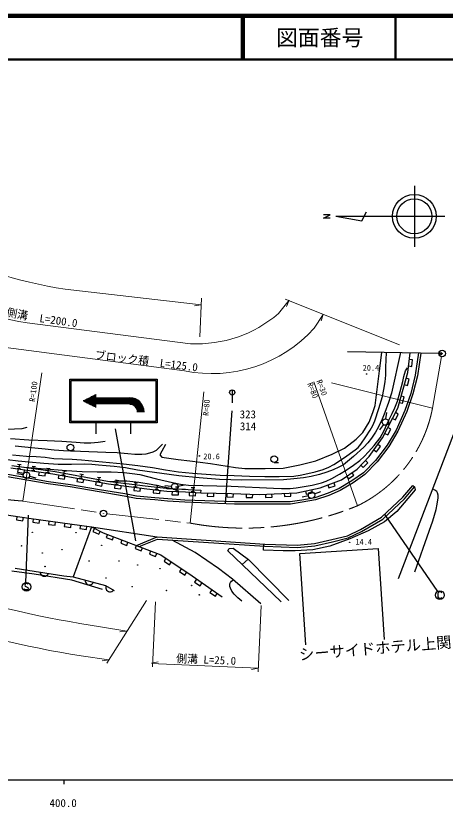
# Model space of a CAD drawing. Units: millimetres, scale not verified. Extents: x 40000 to 680000, y 20000 to 380000.
# Drawn here: x 457002 to 555362, y 198715 to 380000 of the extents above; entities that cross this region are included whole.
import ezdxf
from ezdxf.enums import TextEntityAlignment as Align

# ---------------------------------------------------------------- set-up
doc = ezdxf.new("R2010")
doc.units = ezdxf.units.MM
doc.header["$LTSCALE"] = 1000
doc.header["$PDMODE"] = 32
doc.header["$PDSIZE"] = 500
doc.linetypes.add('CHAIN', pattern=[18.5, 12, -1.5, 3.5, -1.5])
for name, color, linetype, lineweight in [('M-BGD', 7, 'Continuous', 25), ('M-BGD-EXST', 7, 'Continuous', 25), ('M-BMK', 2, 'CHAIN', 13), ('M-BMK-OTRS', 5, 'Continuous', 25), ('M-BMK-SRVR', 3, 'Continuous', 25), ('M-STR-HTXT', 7, 'Continuous', 13), ('M-STR-STRC', 7, 'Continuous', 25), ('M-TTL', 2, 'Continuous', 140), ('M-TTL-BAND', 7, 'Continuous', 25), ('M-TTL-LINE', 7, 'Continuous', 50)]:
    doc.layers.add(name, color=color, linetype=linetype, lineweight=lineweight)
doc.layers.add('M-OTRS', color=6, linetype='Continuous')
doc.layers.add('M-TTL-TXT', color=7, linetype='Continuous')
doc.styles.add('ＭＳ ゴシック', font='')
doc.styles.get('ＭＳ ゴシック').set_extended_font_data('MS Gothic')

msp = doc.modelspace()

# ---------------------------------------------------------------- linework, layer by layer
at = {"layer": 'M-BGD'}
for p, q in [((540338, 298685), (540841, 302838)), ((546776, 298297), (547321, 302759)), ((549279, 302767), (548499, 297653)), ((547884, 301181), (547139, 301272)), ((547702, 299693), (547884, 301181)), ((549773, 302692), (548990, 297554)), ((546958, 299783), (547702, 299693)), ((539316, 290709), (540338, 298685)), ((544491, 290133), (546776, 298297)), ((548499, 297653), (547465, 293518)), ((548990, 297554), (547945, 293375)), ((546003, 295534), (546725, 295331)), ((547129, 296776), (546407, 296978)), ((546725, 295331), (547129, 296776)), ((545987, 292694), (545264, 292896)), ((545582, 291250), (545987, 292694)), ((547465, 293518), (546086, 289553)), ((547945, 293375), (546552, 289369)), ((538821, 289142), (539316, 290709)), ((541005, 283298), (544491, 290133)), ((544860, 291452), (545582, 291250)), ((537913, 286915), (538821, 289142)), ((541781, 287684), (542028, 289164)), ((543947, 287416), (544628, 288752)), ((544628, 288752), (543960, 289093)), ((546086, 289553), (544104, 285072)), ((546552, 289369), (544549, 284842)), ((536511, 284565), (537913, 286915)), ((543279, 287757), (543947, 287416)), ((541208, 286345), (540308, 285145)), ((544104, 285072), (542044, 281639)), ((542204, 283998), (542885, 285335)), ((542885, 285335), (542217, 285675)), ((544549, 284842), (542459, 281359)), ((532264, 280977), (534986, 283039)), ((534986, 283039), (536511, 284565)), ((537957, 279032), (541005, 283298)), ((541535, 284339), (542204, 283998)), ((544686, 251130), (557310, 284253)), ((491284, 281760), (490459, 280276)), ((542044, 281639), (539380, 278115)), ((539655, 280119), (540527, 281340)), ((542459, 281359), (539760, 277789)), ((540527, 281340), (539917, 281775)), ((469493, 280373), (470493, 280373)), ((490459, 280276), (489964, 279410)), ((489964, 279410), (490418, 278874)), ((525759, 278090), (529511, 279616)), ((529511, 279616), (532264, 280977)), ((539045, 280555), (539655, 280119)), ((490418, 278874), (494170, 278338)), ((494170, 278338), (496892, 278049)), ((496892, 278049), (501593, 277472)), ((501593, 277472), (507336, 276523)), ((516214, 277672), (517214, 277672)), ((522047, 277142), (525759, 278090)), ((535171, 276158), (537957, 279032)), ((536580, 276535), (537625, 277611)), ((539380, 278115), (536648, 275298)), ((539760, 277789), (536974, 274915)), ((537625, 277611), (537086, 278134)), ((455873, 276420), (465448, 275114)), ((456080, 276997), (466030, 275617)), ((458066, 276217), (457273, 276327)), ((457411, 277317), (458203, 277207)), ((457523, 276195), (457422, 275451)), ((457807, 277262), (457669, 276272)), ((458908, 275249), (459010, 275992)), ((461382, 275757), (460590, 275867)), ((460727, 276857), (461520, 276747)), ((461124, 276802), (460986, 275812)), ((464044, 276397), (464837, 276287)), ((464440, 276342), (464303, 275351)), ((466030, 275617), (477978, 273422)), ((467718, 275815), (468505, 275670)), ((468112, 275743), (467931, 274759)), ((507336, 276523), (509439, 276276)), ((509439, 276276), (511336, 276276)), ((511336, 276276), (514099, 276317)), ((514099, 276317), (518254, 276400)), ((518254, 276400), (522047, 277142)), ((531601, 273720), (535171, 276158)), ((536042, 277057), (536580, 276535)), ((464434, 272763), (454635, 274504)), ((464512, 273257), (454725, 274996)), ((458677, 274864), (457197, 275111)), ((457422, 275451), (458908, 275249)), ((460144, 274559), (461599, 274195)), ((462311, 275542), (462209, 274798)), ((462209, 274798), (463696, 274596)), ((463696, 274596), (463797, 275339)), ((464699, 275296), (463907, 275406)), ((465448, 275114), (478247, 272763)), ((466843, 274857), (466708, 274120)), ((466708, 274120), (468183, 273849)), ((468324, 274687), (467538, 274831)), ((468183, 273849), (468318, 274586)), ((471110, 274074), (470974, 273336)), ((472307, 273955), (471520, 274100)), ((471701, 275083), (472488, 274939)), ((472094, 275011), (471914, 274028)), ((472450, 273065), (472585, 273803)), ((475684, 274352), (476470, 274207)), ((476077, 274280), (475896, 273296)), ((532766, 274516), (533189, 273897)), ((533189, 273897), (534428, 274743)), ((536648, 275298), (534004, 273445)), ((534428, 274743), (534005, 275362)), ((536974, 274915), (534274, 273024)), ((469484, 272066), (464434, 272763)), ((469560, 272560), (464512, 273257)), ((476101, 270934), (469484, 272066)), ((476185, 271427), (469560, 272560)), ((470974, 273336), (472450, 273065)), ((475376, 273290), (475241, 272552)), ((475241, 272552), (476716, 272281)), ((476290, 273224), (475503, 273368)), ((476716, 272281), (476852, 273019)), ((477978, 273422), (486595, 272293)), ((478247, 272763), (487042, 271631)), ((479702, 272575), (479606, 271832)), ((480464, 272592), (479671, 272696)), ((479801, 273688), (480594, 273584)), ((480197, 273636), (480067, 272644)), ((481094, 271640), (481190, 272384)), ((484772, 272028), (483979, 272132)), ((484099, 272009), (484003, 271266)), ((484109, 273123), (484902, 273019)), ((484506, 273071), (484376, 272080)), ((486595, 272293), (492128, 271686)), ((489018, 272530), (489813, 272443)), ((489416, 272487), (489307, 271493)), ((492658, 272211), (491165, 272347)), ((493565, 272122), (494365, 272087)), ((493965, 272105), (493920, 271106)), ((494141, 272290), (495612, 272584)), ((497196, 271961), (497995, 271925)), ((497595, 271943), (497551, 270944)), ((526725, 271892), (531601, 273720)), ((528461, 272543), (528724, 271841)), ((528724, 271841), (530128, 272367)), ((530128, 272367), (529865, 273070)), ((534004, 273445), (531087, 271729)), ((534274, 273024), (531314, 271282)), ((545663, 269727), (547965, 272413)), ((546025, 269382), (548345, 272087)), ((547965, 272413), (548345, 272087)), ((548345, 272087), (548460, 271397)), ((481848, 269976), (476101, 270934)), ((481937, 270468), (476185, 271427)), ((479606, 271832), (481094, 271640)), ((484615, 269950), (481937, 270468)), ((484003, 271266), (485491, 271074)), ((485491, 271074), (485587, 271818)), ((487042, 271631), (491569, 271108)), ((488560, 271455), (488474, 270710)), ((488474, 270710), (489965, 270538)), ((489704, 271449), (488909, 271536)), ((489965, 270538), (490051, 271284)), ((491569, 271108), (495851, 270934)), ((491616, 271707), (495878, 271534)), ((492128, 271686), (499388, 271362)), ((492783, 271054), (492750, 270305)), ((492750, 270305), (494248, 270239)), ((494320, 271088), (493521, 271123)), ((494248, 270239), (494282, 270988)), ((495851, 270934), (499421, 270760)), ((496709, 270880), (496676, 270131)), ((496676, 270131), (498174, 270065)), ((497950, 270926), (497151, 270962)), ((498174, 270065), (498208, 270814)), ((499421, 270760), (499451, 271359)), ((499421, 270760), (506387, 270586)), ((500892, 270712), (500868, 269962)), ((502367, 269913), (502391, 270663)), ((505333, 270567), (505308, 269817)), ((506387, 270586), (512743, 270325)), ((506808, 269768), (506832, 270518)), ((509774, 270422), (509749, 269672)), ((511248, 269623), (511273, 270373)), ((512743, 270325), (521413, 270760)), ((514162, 270396), (514200, 269647)), ((515698, 269722), (515660, 270471)), ((518497, 270614), (518534, 269864)), ((520033, 269940), (519995, 270689)), ((521413, 270760), (526725, 271892)), ((523336, 271170), (523492, 270436)), ((523492, 270436), (524959, 270749)), ((524959, 270749), (524803, 271482)), ((525461, 270462), (526840, 271053)), ((528521, 270617), (525530, 269592)), ((528702, 270150), (525654, 269106)), ((531087, 271729), (528521, 270617)), ((531314, 271282), (528702, 270150)), ((548460, 271397), (544267, 266467)), ((484547, 269454), (481848, 269976)), ((488814, 269106), (484547, 269454)), ((488856, 269604), (484615, 269950)), ((491774, 268844), (488814, 269106)), ((491813, 269343), (488856, 269604)), ((495693, 268583), (491774, 268844)), ((495719, 269083), (491813, 269343)), ((507108, 268148), (495693, 268583)), ((507117, 268648), (495719, 269083)), ((500868, 269962), (502367, 269913)), ((505308, 269817), (506808, 269768)), ((511723, 268648), (507117, 268648)), ((509749, 269672), (511248, 269623)), ((519867, 268648), (511723, 268648)), ((514200, 269647), (515698, 269722)), ((518534, 269864), (520033, 269940)), ((522525, 269076), (519867, 268648)), ((522607, 268583), (519907, 268148)), ((525530, 269592), (522525, 269076)), ((524039, 270009), (522572, 269695)), ((525654, 269106), (522607, 268583)), ((540802, 265122), (545663, 269727)), ((541103, 264718), (546025, 269382)), ((511723, 268148), (507108, 268148)), ((519907, 268148), (511723, 268148)), ((451928, 266123), (459947, 264889)), ((457263, 265294), (457151, 264552)), ((458634, 264329), (458746, 265070)), ((459947, 264889), (474326, 262915)), ((461002, 264745), (460900, 264001)), ((535941, 262308), (540802, 265122)), ((536175, 261865), (541103, 264718)), ((544267, 266467), (541491, 264088)), ((457151, 264552), (458634, 264329)), ((460900, 264001), (462386, 263797)), ((462386, 263797), (462488, 264541)), ((464596, 264251), (464494, 263508)), ((464494, 263508), (465980, 263304)), ((465980, 263304), (466082, 264047)), ((468191, 263758), (468089, 263015)), ((468089, 263015), (469575, 262811)), ((469575, 262811), (469677, 263554)), ((474326, 262915), (470153, 251506)), ((471786, 263264), (471684, 262521)), ((473170, 262317), (473272, 263060)), ((474326, 262915), (477040, 261558)), ((474326, 262915), (489381, 260645)), ((541491, 264088), (537751, 261991)), ((471684, 262521), (473170, 262317)), ((475012, 262572), (474677, 261901)), ((474677, 261901), (476019, 261231)), ((476019, 261231), (476354, 261901)), ((477040, 261558), (490241, 256500)), ((477990, 261194), (477722, 260494)), ((532999, 260901), (535941, 262308)), ((533169, 260428), (536175, 261865)), ((537751, 261991), (533502, 260178)), ((477722, 260494), (479122, 259957)), ((479122, 259957), (479391, 260658)), ((481290, 259930), (481022, 259229)), ((482423, 258693), (482691, 259393)), ((484611, 258657), (489381, 260645)), ((485288, 258398), (489465, 260138)), ((489381, 260645), (514068, 258982)), ((489465, 260138), (514043, 258483)), ((498082, 257049), (492820, 259870)), ((525452, 259110), (529418, 260005)), ((525532, 258615), (529533, 259519)), ((533502, 260178), (528969, 258479)), ((529418, 260005), (532999, 260901)), ((529533, 259519), (533169, 260428)), ((481022, 259229), (482423, 258693)), ((484590, 258665), (484322, 257965)), ((484322, 257965), (485723, 257428)), ((485723, 257428), (485991, 258128)), ((505556, 257430), (505861, 257964)), ((508912, 254227), (505556, 257430)), ((505861, 257964), (506776, 258040)), ((506776, 258040), (510285, 255447)), ((513759, 257611), (513808, 258983)), ((518261, 257402), (513759, 257611)), ((514043, 258483), (521503, 258225)), ((514068, 258982), (521487, 258726)), ((520981, 257459), (518261, 257402)), ((525060, 257685), (520981, 257459)), ((521487, 258726), (525452, 259110)), ((521503, 258225), (525532, 258615)), ((522074, 256794), (539995, 257958)), ((528969, 258479), (525060, 257685)), ((539995, 257958), (541349, 237106)), ((487891, 257401), (487622, 256700)), ((487622, 256700), (489023, 256164)), ((489023, 256164), (489291, 256864)), ((490241, 256500), (497397, 251688)), ((491377, 255722), (490952, 255103)), ((503421, 253388), (498082, 257049)), ((523428, 235942), (522074, 256794)), ((490952, 255103), (492190, 254255)), ((492190, 254255), (492614, 254873)), ((508836, 254303), (510208, 255523)), ((517758, 245762), (508912, 254227)), ((510285, 255447), (519513, 246067)), ((461196, 252120), (456103, 252816)), ((456852, 253434), (468033, 251699)), ((469858, 250683), (461196, 252120)), ((462513, 252613), (462558, 252364)), ((462558, 252364), (462648, 252149)), ((462648, 252149), (462817, 251923)), ((464231, 251920), (464379, 252100)), ((464379, 252100), (464492, 252326)), ((494884, 253316), (494460, 252698)), ((494460, 252698), (495698, 251850)), ((495698, 251850), (496122, 252468)), ((506624, 250948), (503421, 253388)), ((462817, 251923), (462998, 251775)), ((462998, 251775), (463224, 251662)), ((463224, 251662), (463540, 251616)), ((463540, 251616), (463789, 251660)), ((463789, 251660), (464005, 251750)), ((464005, 251750), (464231, 251920)), ((468033, 251699), (470153, 251506)), ((476866, 248551), (469858, 250683)), ((470153, 251506), (477519, 249465)), ((472872, 250752), (472885, 250500)), ((472885, 250500), (472947, 250275)), ((472947, 250275), (473087, 250029)), ((474658, 250008), (474800, 250218)), ((497397, 251688), (504273, 246880)), ((498392, 250911), (497968, 250293)), ((497968, 250293), (499206, 249445)), ((513106, 245304), (506624, 250948)), ((473087, 250029), (473247, 249860)), ((473247, 249860), (473457, 249719)), ((473457, 249719), (473766, 249633)), ((473766, 249633), (474018, 249646)), ((474018, 249646), (474243, 249708)), ((474243, 249708), (474489, 249848)), ((474489, 249848), (474658, 250008)), ((477519, 249465), (479521, 248333)), ((477649, 249391), (477601, 249143)), ((477601, 249143), (477607, 248909)), ((477607, 248909), (477683, 248637)), ((477683, 248637), (477798, 248434)), ((477798, 248434), (477967, 248246)), ((479203, 248237), (479391, 248407)), ((499206, 249445), (499630, 250063)), ((501900, 248506), (501476, 247888)), ((477967, 248246), (478246, 248089)), ((478246, 248089), (478494, 248040)), ((478494, 248040), (478727, 248046)), ((478727, 248046), (479000, 248122)), ((479000, 248122), (479203, 248237)), ((501476, 247888), (502714, 247039)), ((502714, 247039), (503138, 247658))]:
    msp.add_line(p, q, dxfattribs=at)
for points in [[(408596, 305703), (409540, 304164), (410574, 302695), (412728, 300315), (415059, 297913), (416069, 297134), (417406, 296251), (419213, 294853), (421119, 293507), (422534, 292755), (424181, 292004), (427222, 290725), (430332, 289528), (432790, 288678), (435462, 287866), (438367, 287115), (441159, 286502), (443772, 286011), (446740, 285571), (448738, 285361), (451135, 285227), (454910, 285295), (458419, 285481), (459577, 285773)], [(545160, 302890), (543042, 293527), (542385, 291396), (541571, 289139), (540940, 287617), (540070, 285816), (539378, 284608), (538485, 283274), (537618, 282172), (536708, 281189), (534339, 279037), (532093, 277133), (531032, 276573), (529737, 276023), (528244, 275446), (526607, 274937), (524658, 274484), (522875, 274174), (520715, 273898), (518322, 273702), (508805, 273654), (506223, 273669), (503626, 273786), (499039, 274152), (494373, 274626), (484886, 275943), (482152, 276428), (479500, 276792), (477702, 276895), (475954, 277097), (474442, 277249), (472843, 277298), (469760, 277224), (466723, 277254), (463380, 277446), (460013, 277746), (457515, 277944), (455004, 278256)], [(456260, 279454), (459443, 279163), (461642, 279079), (463706, 278884), (465690, 278621), (467681, 278476), (469881, 278436), (472045, 278298), (481668, 277353), (484944, 277002), (488310, 276538), (491259, 275988), (494263, 275531), (497447, 275215), (500640, 275000), (503810, 274791), (506991, 274691), (510561, 274509), (514037, 274444), (517313, 274433), (520710, 274526), (522151, 274741), (523913, 275124), (525611, 275531), (527400, 276078), (528690, 276625), (529828, 277230), (532284, 278821), (534747, 280548), (535402, 281145), (536058, 281893), (537219, 283533), (538193, 285076), (538780, 286122), (539283, 287230), (540181, 290031), (540969, 292812), (541333, 294374), (541635, 296149), (541764, 297683), (541805, 299483), (541912, 302841)], [(459009, 276596), (468586, 275810), (472167, 275624), (475656, 275545), (478856, 275502), (481856, 275364), (483651, 275190), (485429, 274909), (489207, 273931), (492922, 273079), (494742, 272731), (496572, 272488), (506298, 272237), (516045, 271771), (517848, 271698), (519845, 271725), (521246, 271859), (523022, 272152), (524858, 272495), (526996, 273010), (528117, 273422), (529390, 274010), (531142, 274974), (532885, 276055), (534382, 277063), (535816, 278151), (536838, 279072), (537800, 280087), (539078, 281560), (540436, 283305), (540962, 284152), (541427, 285120), (542235, 286907), (543238, 288866), (543862, 290224), (544430, 291721), (545088, 293935), (545669, 296256), (545903, 297407), (546289, 298692), (546712, 299327)], [(477446, 282476), (475862, 282227), (474217, 282088), (472621, 282110), (470821, 282243), (467551, 282501), (464155, 282664), (459963, 282825), (455749, 283090)], [(456831, 281462), (459045, 281254), (461377, 281072), (463759, 280780), (465767, 280567), (467927, 280446), (477643, 280065), (480232, 279952), (482672, 279740), (484277, 279597), (485877, 279574), (486872, 279677), (487725, 279869), (488487, 280146), (489191, 280529), (489713, 280936), (490409, 281657), (490603, 281878)], [(478503, 273336), (480504, 273445), (482412, 273438), (485195, 273145), (487982, 272747), (492843, 271731)], [(548436, 252630), (551674, 261925), (552504, 264288), (553303, 266910), (553565, 268127), (553757, 269542), (553749, 270180), (553602, 270741), (553435, 271004), (552982, 271360), (552435, 271629)], [(508759, 245914), (507856, 246657), (507016, 247510), (506523, 248194), (506172, 248874), (506044, 249282), (506033, 249861), (506183, 250196), (506449, 250495), (506700, 250719)]]:
    msp.add_lwpolyline(points, dxfattribs=at)
for centre, radius in [((537348, 297937), 50), ((537348, 297937), 30), ((537348, 297937), 10), ((541658, 286945), 750), ((469493, 281133), 760), ((499076, 279193), 50), ((499076, 279193), 30), ((499076, 279193), 10), ((516214, 278432), 760), ((459416, 274741), 750), ((493405, 272143), 750), ((524772, 270167), 750), ((460768, 261702), 50), ((460768, 261702), 30), ((460768, 261702), 10), ((470803, 261578), 50), ((470803, 261578), 30), ((470803, 261578), 10), ((533492, 259386), 50), ((533492, 259386), 30), ((533492, 259386), 10), ((458273, 258583), 50), ((458273, 258583), 30), ((458273, 258583), 10), ((467558, 257709), 50), ((467558, 257709), 30), ((467558, 257709), 10), ((476668, 258707), 50), ((476668, 258707), 30), ((476668, 258707), 10), ((463100, 256960), 50), ((463100, 256960), 30), ((463100, 256960), 10), ((463690, 253841), 50), ((463690, 253841), 30), ((463690, 253841), 10), ((473797, 255089), 50), ((473797, 255089), 30), ((473797, 255089), 10), ((480661, 255089), 50), ((480661, 255089), 30), ((480661, 255089), 10), ((484903, 254215), 50), ((484903, 254215), 30), ((484903, 254215), 10), ((490020, 253342), 50), ((490020, 253342), 30), ((490020, 253342), 10), ((477666, 251220), 50), ((477666, 251220), 30), ((477666, 251220), 10), ((483656, 249224), 50), ((483656, 249224), 30), ((483656, 249224), 10), ((491551, 248350), 50), ((491551, 248350), 30), ((497291, 249473), 50), ((497291, 249473), 30), ((497291, 249473), 10), ((491551, 248350), 10), ((499038, 247352), 50), ((499038, 247352), 30), ((499038, 247352), 10)]:
    msp.add_circle(centre, radius, dxfattribs=at)
at = {"layer": 'M-BGD-EXST'}
for p, q in [((459313, 250162), (459906, 265576)), ((553666, 248149), (541592, 265712)), ((459047, 248617), (458967, 248737)), ((459287, 248497), (459047, 248617)), ((459127, 249817), (459087, 249577)), ((459087, 249577), (459167, 249377)), ((459367, 249937), (459127, 249817)), ((459167, 249377), (459727, 249057)), ((459567, 248497), (459287, 248497)), ((459527, 249937), (459367, 249937)), ((459687, 249897), (459527, 249937)), ((459767, 248617), (459567, 248497)), ((459767, 249817), (459687, 249897)), ((459727, 249057), (459807, 248857)), ((459807, 248857), (459767, 248617)), ((553837, 247904), (553717, 247744)), ((553717, 247744), (553717, 246864)), ((553717, 246864), (553837, 246704)), ((553997, 248024), (553837, 247904)), ((553837, 246704), (553997, 246584)), ((554357, 248024), (553997, 248024)), ((553997, 246584), (554357, 246584)), ((554517, 247904), (554357, 248024)), ((554357, 246584), (554517, 246664)), ((554597, 247784), (554517, 247904)), ((554517, 246664), (554597, 246784))]:
    msp.add_line(p, q, dxfattribs=at)
for centre in [(459447, 249177), (554157, 247304)]:
    msp.add_circle(centre, 1000, dxfattribs=at)
at = {"layer": 'M-BMK'}
for p, q in [((554542, 301925), (552456, 290122)), ((458607, 268851), (476339, 266133)), ((477826, 265936), (496962, 263783))]:
    msp.add_line(p, q, dxfattribs=at)
for centre, radius, start, end in [((521554, 296085), 31473, 295.912, 349.07974), ((463716, 345385), 76705, 246.11583, 266.18042), ((509373, 330708), 68067, 259.49406, 292.39639)]:
    msp.add_arc(centre, radius, start, end, dxfattribs=at)
at = {"layer": 'M-BMK-OTRS'}
msp.add_line((553923, 302676), (532985, 303026), dxfattribs=at)
at = {"layer": 'M-BMK-SRVR'}
for p, q in [((548301, 341072), (548301, 327072)), ((529004, 334436), (527455, 334428)), ((527456, 333635), (529004, 334436)), ((528999, 333635), (527456, 333635)), ((530301, 334072), (536301, 333072)), ((530301, 334072), (555301, 334072)), ((536301, 333072), (537301, 335072))]:
    msp.add_line(p, q, dxfattribs=at)
for centre, radius in [((548301, 334072), 5000), ((548301, 334072), 4000), ((554673, 302663), 750), ((554673, 302663), 30), ((477080, 266020), 750), ((477080, 266020), 30)]:
    msp.add_circle(centre, radius, dxfattribs=at)
at = {"layer": 'M-OTRS'}
msp.add_point((554369, 302589), dxfattribs=at)
at = {"layer": 'M-STR-HTXT'}
for p, q in [((468322, 317390), (499488, 313794)), ((499488, 313794), (497950, 313548)), ((499552, 315323), (499178, 306477)), ((517145, 311773), (519604, 314848)), ((544903, 304608), (518739, 315074)), ((519604, 314848), (518995, 313414)), ((525314, 308435), (527423, 311597)), ((527423, 311597), (526940, 310116)), ((459578, 309680), (497052, 304876)), ((495624, 298661), (449591, 304698)), ((458607, 268851), (462925, 298179)), ((535307, 267776), (525309, 296166)), ((552456, 290122), (529320, 295893)), ((496962, 263783), (500050, 293893)), ((477828, 231729), (486961, 246055)), ((488307, 230864), (488980, 245766)), ((512535, 229710), (513208, 244901)), ((476386, 240055), (482407, 239052)), ((482407, 239052), (480858, 238884)), ((471942, 233389), (478321, 232457)), ((478321, 232457), (476776, 232258)), ((488112, 231700), (489638, 232013)), ((489680, 231588), (488112, 231700)), ((489792, 231588), (512528, 230580)), ((512528, 230580), (511011, 230227))]:
    msp.add_line(p, q, dxfattribs=at)
for centre, radius, start, end in [((482247, 411763), 95396, 241.66534, 261.60693), ((470767, 379592), 70802, 236.49878, 260.9073), ((498381, 333721), 28876, 267.36235, 310.52791), ((501917, 329529), 31502, 258.47794, 317.96402), ((512596, 483223), 245849, 243.69963, 261.53033), ((507070, 457944), 227286, 241.41823, 261.1089)]:
    msp.add_arc(centre, radius, start, end, dxfattribs=at)
at = {"layer": 'M-STR-STRC'}
for p, q in [((469379, 286741), (469379, 296741)), ((469379, 296741), (489379, 296741)), ((469679, 287041), (469679, 296441)), ((469679, 296441), (489079, 296441)), ((489079, 296441), (489079, 287041)), ((489379, 296741), (489379, 286741)), ((506572, 294319), (506572, 291319)), ((484981, 291901), (472699, 291901)), ((484783, 292031), (472959, 292031)), ((484551, 292161), (473219, 292161)), ((484240, 292291), (473479, 292291)), ((483785, 292421), (473739, 292421)), ((475379, 292551), (473999, 292551)), ((475379, 292681), (474259, 292681)), ((475379, 292811), (474519, 292811)), ((475379, 292941), (474779, 292941)), ((475379, 293071), (475039, 293071)), ((475379, 293201), (475299, 293201)), ((485156, 291771), (472439, 291771)), ((485308, 291641), (472579, 291641)), ((485439, 291511), (472839, 291511)), ((485559, 291381), (473099, 291381)), ((485671, 291251), (473359, 291251)), ((485770, 291121), (473619, 291121)), ((475379, 290991), (473879, 290991)), ((475379, 290861), (474139, 290861)), ((475379, 290731), (474399, 290731)), ((475379, 290601), (474659, 290601)), ((475379, 290471), (474919, 290471)), ((475379, 290341), (475179, 290341)), ((485857, 290991), (483129, 290991)), ((485938, 290861), (483770, 290861)), ((486012, 290731), (484033, 290731)), ((486073, 290601), (484214, 290601)), ((486127, 290471), (484360, 290471)), ((486175, 290341), (484479, 290341)), ((486221, 290211), (484570, 290211)), ((486256, 290081), (484654, 290081)), ((486288, 289951), (484718, 289951)), ((486318, 289821), (484769, 289821)), ((486337, 289691), (484807, 289691)), ((486353, 289561), (484840, 289561)), ((486365, 289431), (484856, 289431)), ((486375, 289301), (484871, 289301)), ((505030, 268240), (506584, 289533)), ((489379, 286741), (469379, 286741)), ((489079, 287041), (469679, 287041)), ((475379, 284241), (475379, 286741)), ((483379, 284241), (483379, 286741)), ((484487, 259719), (479851, 285373))]:
    msp.add_line(p, q, dxfattribs=at)
msp.add_circle((506572, 293719), 600, dxfattribs=at)
for radius in [3250, 1750]:
    msp.add_arc((483129, 289241), radius, 360, 90, dxfattribs=at)
at = {"layer": 'M-TTL'}
msp.add_line((680000, 380000), (40000, 380000), dxfattribs=at)
at = {"layer": 'M-TTL-BAND'}
for p, q in [((40000, 205000), (579000, 205000)), ((468000, 205000), (468000, 204000))]:
    msp.add_line(p, q, dxfattribs=at)
at = {"layer": 'M-TTL-LINE'}
for p, q in [((508747, 380000), (508747, 370000)), ((509247, 380000), (509247, 370000)), ((543997, 380000), (543997, 370000)), ((40000, 370000), (680000, 370000))]:
    msp.add_line(p, q, dxfattribs=at)

# ---------------------------------------------------------------- texts
at = {"layer": 'M-BGD', "style": 'ＭＳ ゴシック'}
for s, p in [('20.4', (536472, 298306)), ('20.6', (499967, 278016)), ('14.4', (534811, 258441))]:
    msp.add_text(s, height=1320, dxfattribs=at).set_placement(p, align=Align.BOTTOM_LEFT)
msp.add_text('シーサイドホテル上関', height=2566, rotation=4.8, dxfattribs=at).set_placement((522074, 231608), align=Align.BOTTOM_LEFT)
at = {"layer": 'M-STR-HTXT', "style": 'ＭＳ ゴシック'}
for s, height, rotation, p in [('側溝', 1833, 349.4, (454582, 310710)), ('L=200.0', 1833, 352.1, (462259, 309315)), ('ブロック積\u3000L=125.0', 1833, 352.9, (474951, 300917)), ('R=100', 1320, 82.3, (461740, 291456)), ('R=80', 1320, 290.8, (523386, 295596)), ('R=30', 1320, 290.9, (525469, 296216)), ('R=80', 1320, 85, (501535, 288280)), ('側溝 L=25.0', 1833, 357.6, (493680, 231343))]:
    msp.add_text(s, height=height, rotation=rotation, dxfattribs=at).set_placement(p, align=Align.BOTTOM_LEFT)
at = {"layer": 'M-STR-STRC', "style": 'ＭＳ ゴシック'}
for s, p in [('323', (508282, 287243)), ('314', (508330, 284501))]:
    msp.add_text(s, height=1833, dxfattribs=at).set_placement(p, align=Align.BOTTOM_LEFT)
at = {"layer": 'M-TTL-BAND', "style": 'ＭＳ ゴシック'}
msp.add_text('400.0', height=1833, dxfattribs=at).set_placement((467844, 198195), align=Align.BOTTOM_CENTER)
at = {"layer": 'M-TTL-TXT', "style": 'ＭＳ ゴシック'}
msp.add_text('図面番号', height=3666, dxfattribs=at).set_placement((526622, 375000), align=Align.MIDDLE_CENTER)

doc.saveas('drawing.dxf')
